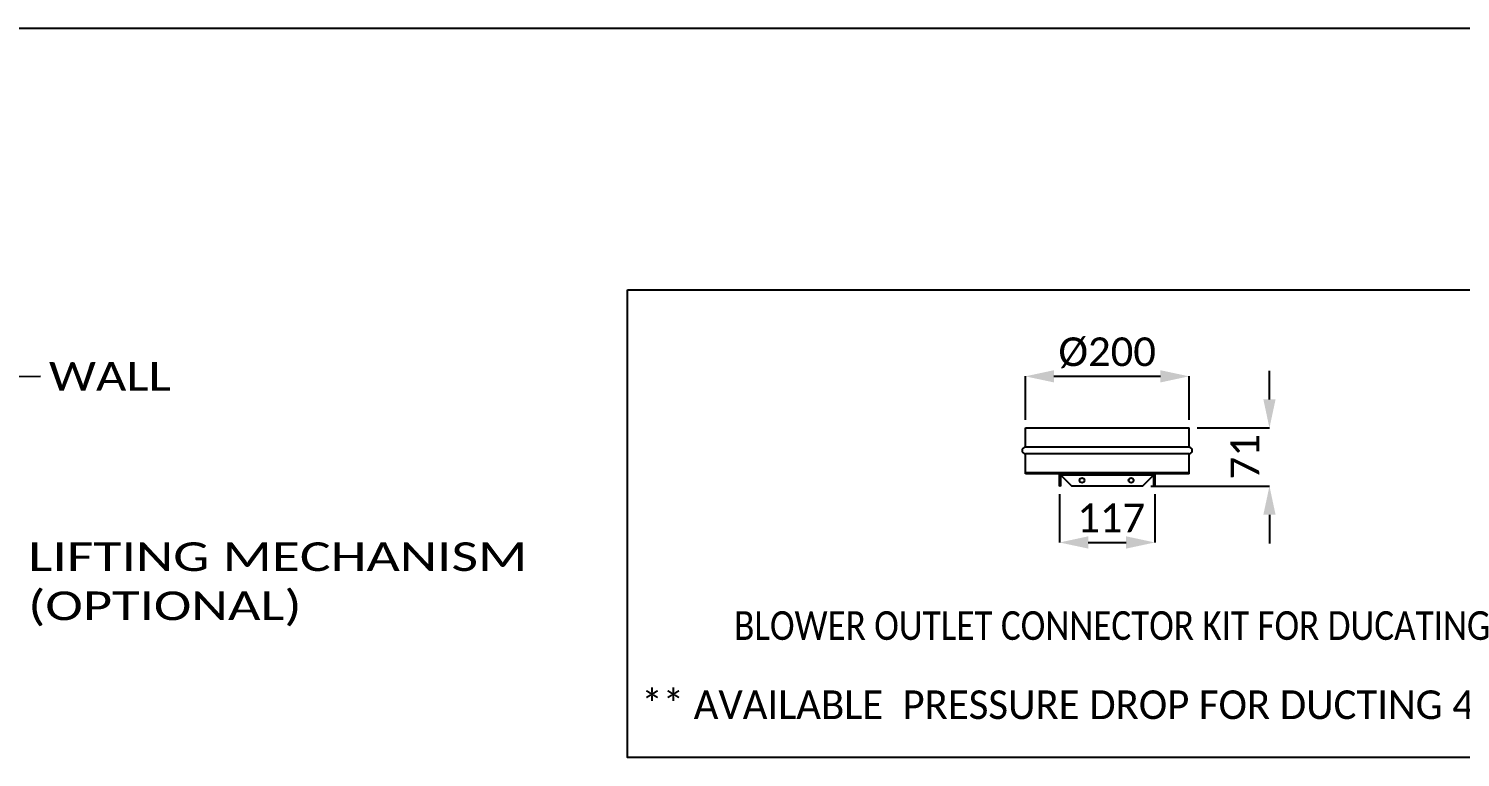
# Model space of a CAD drawing. Header units: millimetres. Extents: x 11802 to 19889, y -472 to 9054.
# Drawn here: x 17250 to 19000, y 3428 to 4318 of the extents above; entities that cross this region are included whole.
import ezdxf
from ezdxf.enums import TextEntityAlignment as Align

# ---------------------------------------------------------------- set-up
doc = ezdxf.new("R2010")
doc.units = ezdxf.units.MM
doc.header["$LTSCALE"] = 307.34
doc.header["$PDMODE"] = 3
doc.header["$PDSIZE"] = 8
doc.layers.get('0').update_dxf_attribs({"linetype": 'CONTINUOUS'})
doc.layers.get('Defpoints').update_dxf_attribs({"linetype": 'CONTINUOUS'})
doc.styles.get("Standard").update_dxf_attribs({"font": 'calibri.ttf'})
doc.dimstyles.new('DIMSTYLE_3', dxfattribs={"dimtxt": 35, "dimasz": 35, "dimexe": 0.08, "dimexo": 1, "dimgap": 0.875, "dimtad": 1, "dimdec": 0, "dimdsep": 46, "dimtxsty": 'Standard', "dimblk": '_FILLED', "dimblk1": '_FILLED', "dimblk2": '_FILLED', "dimcen": 0.09, "dimazin": 2, "dimtp": 0.01, "dimtm": 0.01, "dimtfac": 1, "dimtdec": 0, "dimtofl": 0, "dimtmove": 0, "dimatfit": 3, "dimldrblk": '_FILLED', "dimfxl": 1, "dimtolj": 1, "dimarcsym": 0})
doc.dimstyles.new('DIMSTYLE_4', dxfattribs={"dimtxt": 35, "dimasz": 35, "dimexe": 0.08, "dimexo": 1, "dimgap": 0.875, "dimtad": 1, "dimdsep": 46, "dimtxsty": 'Standard', "dimblk": '_FILLED', "dimblk1": '_FILLED', "dimblk2": '_FILLED', "dimcen": 0.09, "dimazin": 2, "dimtp": 0.01, "dimtm": 0.01, "dimtfac": 1, "dimtofl": 0, "dimtmove": 0, "dimatfit": 3, "dimldrblk": '_FILLED', "dimfxl": 1, "dimtolj": 1, "dimarcsym": 0})
doc.dimstyles.get("Standard").update_dxf_attribs({"dimtxt": 35, "dimasz": 35, "dimexe": 1.5, "dimexo": 1, "dimtad": 1, "dimdsep": 46, "dimtxsty": 'Standard', "dimblk": '_FILLED', "dimblk1": '_FILLED', "dimblk2": '_FILLED', "dimcen": 0.09, "dimazin": 2, "dimtol": 1, "dimtp": 0.01, "dimtm": 0.01, "dimtfac": 1, "dimtofl": 0, "dimtmove": 0, "dimatfit": 3, "dimldrblk": '_FILLED', "dimfxl": 1, "dimtolj": 1, "dimarcsym": 0})

# ---------------------------------------------------------------- blocks, each defined once
blk = doc.blocks.new('_FILLED')
at = {"color": 0, "linetype": 'ByBlock'}
blk.add_solid([(0, 0), (-1, 0.214), (-1, -0.214)], dxfattribs=at)
blk = doc.blocks.new('*D707')
at = {"color": 0, "linetype": 'Continuous', "lineweight": -2}
for p, q in [((18468, 3840.3), (18468, 3893.4)), ((18503, 3893.4), (18633, 3893.4)), ((18668, 3840.3), (18668, 3893.4))]:
    blk.add_line(p, q, dxfattribs=at)
at = {"layer": 'Defpoints', "color": 0}
for p in [(18668, 3893.4), (18468, 3839.3), (18668, 3839.3)]:
    blk.add_point(p, dxfattribs=at)
at = {"color": 0, "linetype": 'ByBlock', "lineweight": -2, "xscale": 35, "yscale": 35, "zscale": 35, "rotation": 180}
blk.add_blockref('_FILLED', (18468, 3893.4), dxfattribs=at)
at = {"color": 0, "linetype": 'ByBlock', "lineweight": -2, "xscale": 35, "yscale": 35, "zscale": 35}
blk.add_blockref('_FILLED', (18668, 3893.4), dxfattribs=at)
at = {"color": 0, "insert": (18568, 3940.9), "char_height": 35, "attachment_point": 2, "line_spacing_factor": 0.9}
blk.add_mtext('\\A1;%%c200', dxfattribs=at)
blk = doc.blocks.new('*D708')
at = {"color": 0, "linetype": 'Continuous', "lineweight": -2}
for p, q in [((18766.3, 3865.3), (18766.3, 3900.3)), ((18678, 3830.3), (18766.4, 3830.3)), ((18621.4, 3759.3), (18766.4, 3759.3)), ((18766.3, 3724.3), (18766.3, 3689.3))]:
    blk.add_line(p, q, dxfattribs=at)
at = {"layer": 'Defpoints', "color": 0}
for p in [(18677, 3830.3), (18766.3, 3830.3), (18620.4, 3759.3)]:
    blk.add_point(p, dxfattribs=at)
at = {"color": 0, "linetype": 'ByBlock', "lineweight": -2, "xscale": 35, "yscale": 35, "zscale": 35}
for p, rotation in [((18766.3, 3830.3), 270), ((18766.3, 3759.3), 90)]:
    blk.add_blockref('_FILLED', p, dxfattribs=dict(at, rotation=rotation))
at = {"color": 0, "insert": (18718.8, 3795.2), "char_height": 35, "attachment_point": 2, "rotation": 90, "line_spacing_factor": 0.9}
blk.add_mtext('\\A1;71', dxfattribs=at)
blk = doc.blocks.new('*D709')
at = {"color": 0, "linetype": 'Continuous', "lineweight": -2}
for p, q in [((18509.8, 3749.3), (18509.8, 3690.4)), ((18626.2, 3749.3), (18626.2, 3690.4)), ((18544.8, 3690.5), (18591.2, 3690.5))]:
    blk.add_line(p, q, dxfattribs=at)
at = {"layer": 'Defpoints', "color": 0}
for p in [(18509.8, 3750.3), (18626.2, 3750.3), (18626.2, 3690.5)]:
    blk.add_point(p, dxfattribs=at)
at = {"color": 0, "linetype": 'ByBlock', "lineweight": -2, "xscale": 35, "yscale": 35, "zscale": 35, "rotation": 180}
blk.add_blockref('_FILLED', (18509.8, 3690.5), dxfattribs=at)
at = {"color": 0, "linetype": 'ByBlock', "lineweight": -2, "xscale": 35, "yscale": 35, "zscale": 35}
blk.add_blockref('_FILLED', (18626.2, 3690.5), dxfattribs=at)
at = {"color": 0, "insert": (18572.9, 3738), "char_height": 35, "attachment_point": 2, "line_spacing_factor": 0.9}
blk.add_mtext('\\A1;117', dxfattribs=at)

msp = doc.modelspace()

# ---------------------------------------------------------------- linework, layer by layer
for p, q in [((19888.68567, 4318), (11802.35885, 4318)), ((17981.92242, 3999), (19149.4764, 3999))]:
    msp.add_line(p, q)
at = {"color": 0, "linetype": 'Continuous'}
for p, q in [((18468, 3806.83664), (18468, 3830.33664)), ((18468, 3830.33664), (18668, 3830.33664)), ((18668, 3806.83664), (18668, 3830.33664)), ((18668, 3806.83664), (18468, 3806.83664)), ((18468, 3774.13664), (18468, 3798.83664)), ((18667.84818, 3798.83664), (18468.15182, 3798.83664)), ((18668, 3774.13664), (18668, 3798.83664)), ((18668, 3775.33664), (18468, 3775.33664)), ((18668, 3774.13664), (18468, 3774.13664)), ((18509.40662, 3773.89086), (18509.6206, 3774.13664)), ((18509.75, 3759.33664), (18509.75, 3773.13664)), ((18509.75, 3773.13664), (18626.25, 3773.13664)), ((18509.752, 3773.89086), (18509.752, 3774.13664)), ((18510.84842, 3773.13664), (18524.64842, 3759.33664)), ((18510.95, 3773.03506), (18510.95, 3759.33664)), ((18611.35358, 3759.33664), (18625.15358, 3773.13664)), ((18625.05, 3759.33664), (18625.05, 3773.03306)), ((18626.25, 3774.13664), (18626.25, 3773.89086)), ((18626.25, 3773.13664), (18626.25, 3759.33664)), ((18626.3794, 3774.13664), (18626.59338, 3773.89086)), ((18510.95, 3759.33664), (18509.75, 3759.33664)), ((18611.35358, 3759.33664), (18524.64842, 3759.33664)), ((18625.05, 3759.33664), (18626.25, 3759.33664))]:
    msp.add_line(p, q, dxfattribs=at)
msp.add_lwpolyline([(19149.4764, 3999), (19149.4764, 3428.07271), (17981.92242, 3428.07271), (17981.92242, 3999)])
for centre in [(18537.25, 3766.33664), (18597.25, 3766.33664)]:
    msp.add_circle(centre, 3, dxfattribs=at)
for centre, radius, start, end in [((18468, 3802.83664), 4, 90, 270), ((18668, 3802.83664), 4, 270, 90), ((18508.75, 3773.13664), 1, 0, 90), ((18627.25, 3773.13664), 1, 90, 180)]:
    msp.add_arc(centre, radius, start, end, dxfattribs=at)
for points in [[(18509.752, 3773.89086), (18509.87156, 3773.82968), (18509.9872, 3773.76067), (18510.09979, 3773.68746)], [(18510.09979, 3773.68746), (18510.23073, 3773.60232), (18510.35781, 3773.51122), (18510.48288, 3773.41768)], [(18510.48288, 3773.41768), (18510.60595, 3773.32562), (18510.72719, 3773.23112), (18510.84842, 3773.13664)], [(18625.15358, 3773.13664), (18625.27481, 3773.23112), (18625.39605, 3773.32562), (18625.51912, 3773.41767)], [(18625.51912, 3773.41767), (18625.64374, 3773.51088), (18625.77035, 3773.60166), (18625.90078, 3773.68654)], [(18625.90078, 3773.68654), (18626.01382, 3773.76009), (18626.12994, 3773.82942), (18626.25, 3773.89086)]]:
    msp.add_open_spline(points, degree=3, dxfattribs=at)

# ---------------------------------------------------------------- texts
for s, width, p, p2 in [('WALL', 1.169125, (17274.89953, 3875.71378), (17423.75167, 3875.71378)), ('** AVAILABLE  PRESSURE DROP FOR DUCTING 400 Pa. ', 0.948228, (17998.80067, 3474.81767), (19158.15865, 3474.81767))]:
    msp.add_text(s, height=35, dxfattribs=dict(at, width=width)).set_placement(p, p2, align=Align.FIT)
at = {"color": 0, "linetype": 'Continuous', "lineweight": 30}
for s, width, p, p2 in [('LIFTING MECHANISM', 1.276555, (17249.51777, 3655.62448), (17859.32321, 3655.62448)), ('(OPTIONAL)', 1.253892, (17249.51777, 3595.62448), (17583.52555, 3595.62448)), ('BLOWER OUTLET CONNECTOR KIT FOR DUCATING', 0.822643, (18112.19053, 3571.51154), (19036.27446, 3571.51154))]:
    msp.add_text(s, height=35, dxfattribs=dict(at, width=width)).set_placement(p, p2, align=Align.FIT)

# ---------------------------------------------------------------- dimensions: what is measured, and where the dimension line sits
at = {"color": 0, "linetype": 'Continuous'}
dim = msp.add_linear_dim(base=(18668, 3893.36966), p1=(18468, 3839.33664), p2=(18668, 3839.33664), text='%%c<>', dimstyle='DIMSTYLE_4', dxfattribs=at)
dim.commit()
dim.dimension.update_dxf_attribs({"geometry": '*D707', "text_midpoint": (18568, 3893.36966), "dimtype": 160})
dim = msp.add_linear_dim(base=(18766.31016, 3830.33664), p1=(18620.35358, 3759.33664), p2=(18677, 3830.33664), angle=90, dimstyle='DIMSTYLE_4', dxfattribs=at)
dim.commit()
dim.dimension.update_dxf_attribs({"geometry": '*D708', "text_midpoint": (18766.31016, 3795.17228), "dimtype": 160})
dim = msp.add_linear_dim(base=(18626.25, 3690.5000000005), p1=(18509.75, 3750.336639896), p2=(18626.25, 3750.336639896), dimstyle='DIMSTYLE_3', dxfattribs=at)
dim.commit()
dim.dimension.update_dxf_attribs({"geometry": '*D709', "text_midpoint": (18572.9079001136, 3690.5000000005), "dimtype": 160})

# ---------------------------------------------------------------- leaders
msp.add_leader([(17131.13662, 3804.97267), (17212, 3893.046), (17264.47197, 3893.54607)], dimstyle='Standard', override={"dimtad": 0}, dxfattribs=at)

doc.saveas('drawing.dxf')
